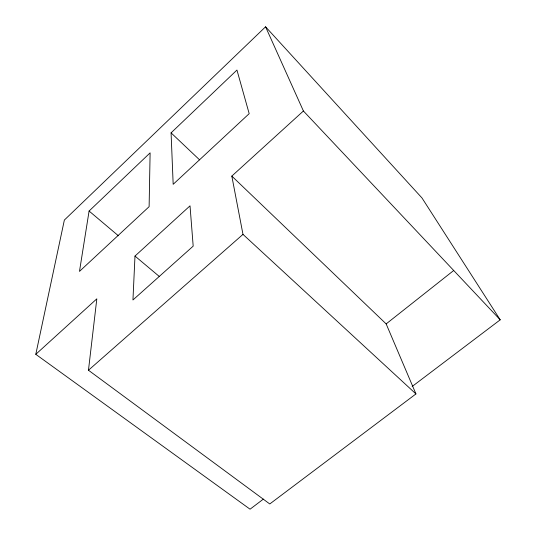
<?xml version="1.0" encoding="UTF-8"?>
<svg xmlns="http://www.w3.org/2000/svg" width="536" height="536" viewBox="0 0 536 536"><rect width="100%" height="100%" fill="white"/><g stroke="black" fill="none" stroke-linecap="round" stroke-linejoin="round"><path stroke-width="0.8" d="M134.992 256.067L132.948 299.972L193.188 246.138L190.019 205.837L134.992 256.067L159.219 276.402M35.791 354.316L64.36 220.061L265.575 26.8L303.416 110.999L231.82 176.096L386.161 323.905L415.949 393.927L269.776 503.967L88.467 370.235L96.822 298.833L35.791 354.316L250.051 509.2L263.39 499.103M89.09 211.043L79.482 271.397L149.115 206.675L150.114 152.854L89.09 211.043L118.416 235.786M171.078 132.861L236.946 70.055L249.186 113.659L173.175 184.31L171.078 132.861L199.586 159.862M88.467 370.235L242.982 234.373L231.82 176.096M386.161 323.905L453.711 270.486M412.151 386.49L500.209 319.831L421.973 197.952L265.575 26.8M242.982 234.373L415.949 393.927M303.416 110.999L500.209 319.831"/></g></svg>
